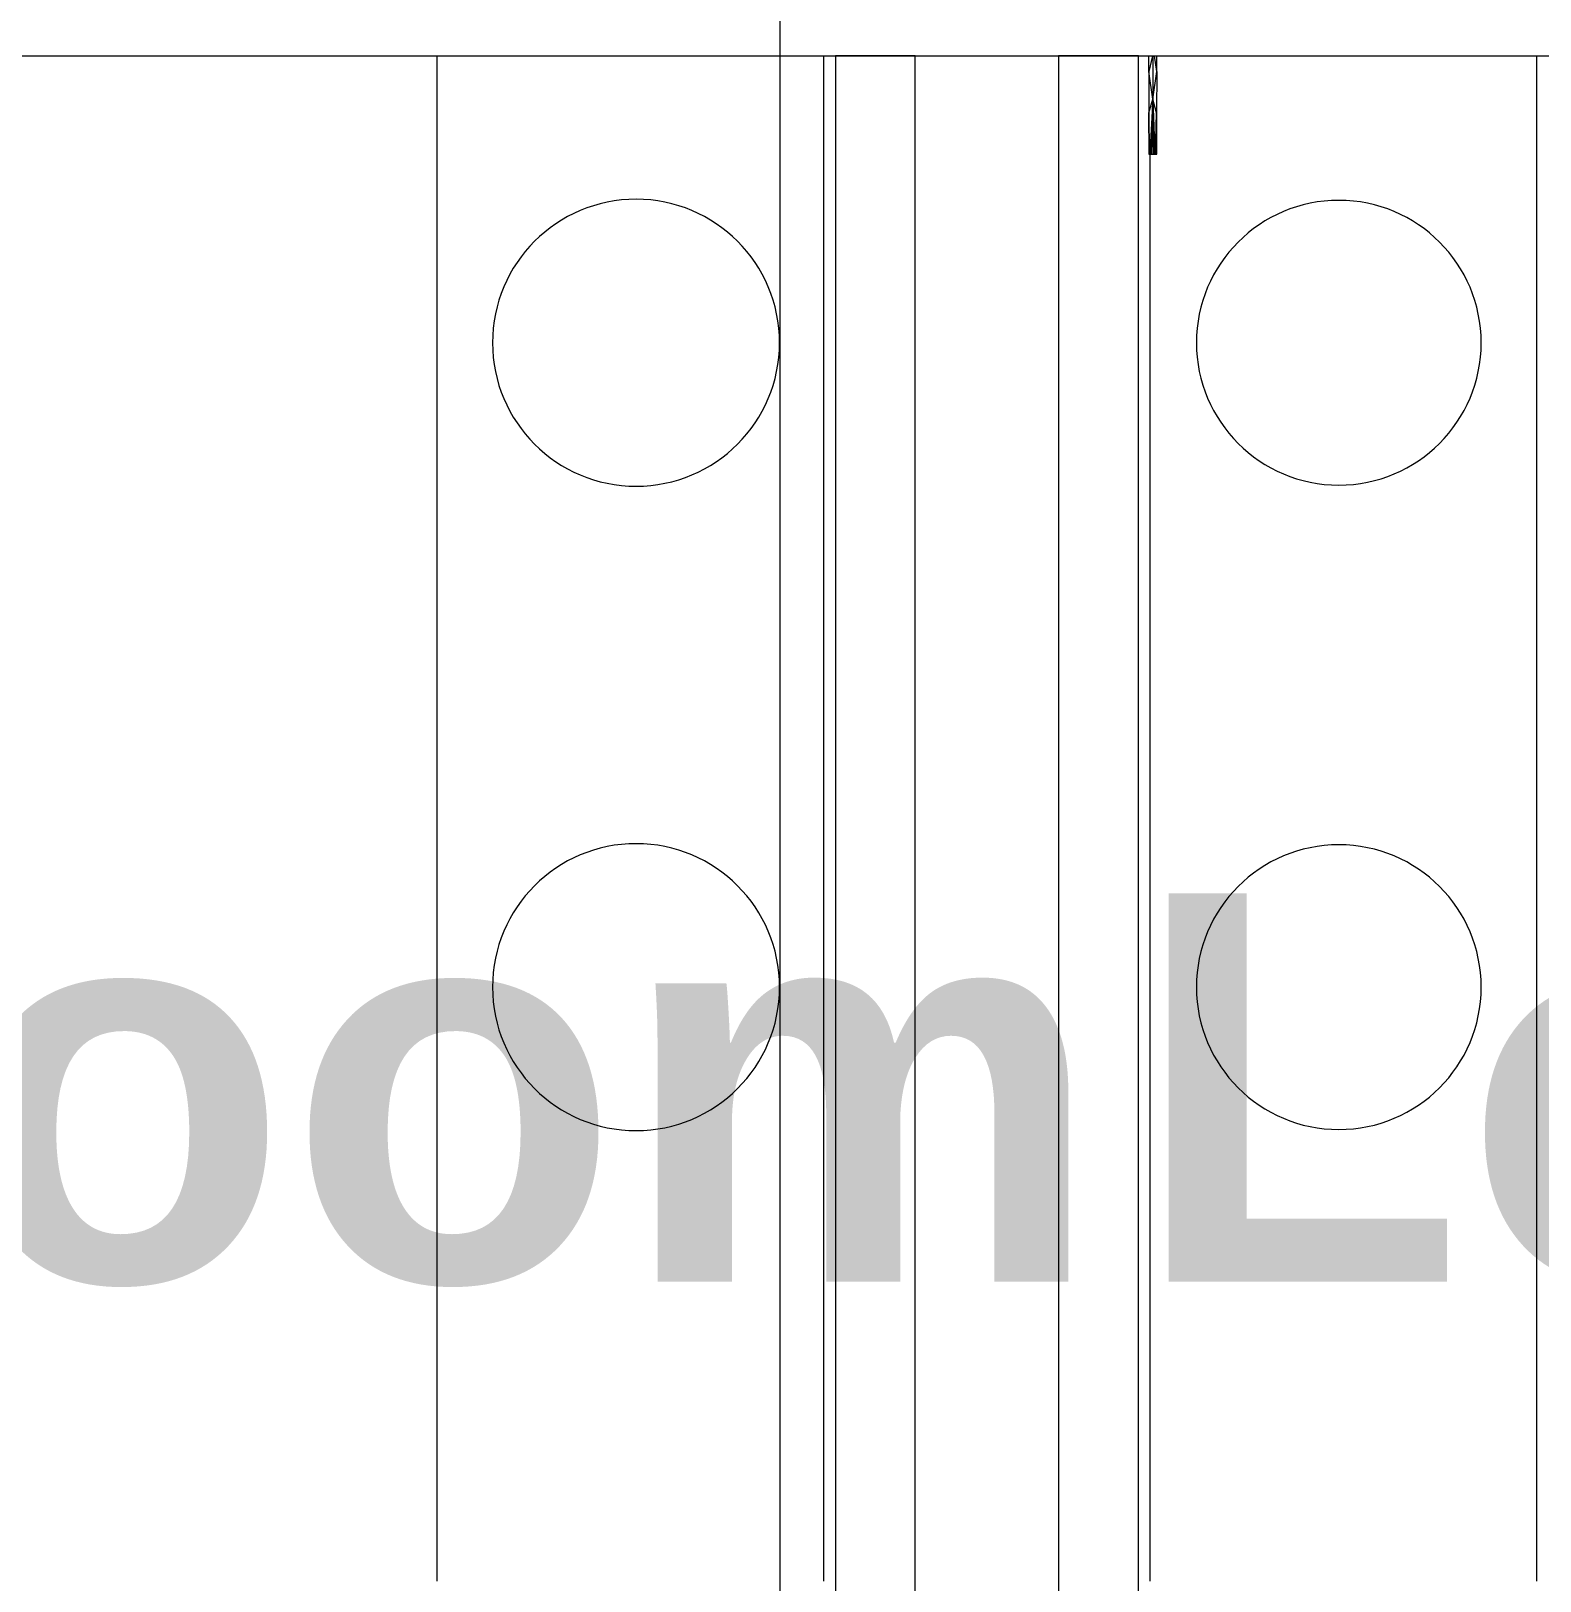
# Model space of a CAD drawing. Header units: inches. Extents: x 21753 to 28474, y -23238 to -20311.
# Drawn here: x 25451.9 to 25546.6, y -22519.3 to -22422.1 of the extents above; entities that cross this region are included whole.
import ezdxf

# ---------------------------------------------------------------- set-up
doc = ezdxf.new("R2010")
doc.units = ezdxf.units.IN
doc.header["$MEASUREMENT"] = 0
for name, color, linetype, lineweight in [('A-ANNO-DIMS', 211, 'Continuous', 9), ('A-ANNO-DIMS-192', 211, 'Continuous', 9), ('A-GENM', 13, 'Continuous', 9), ('A-WALL', 113, 'Continuous', 9), ('G-ANNO-SYMB', 111, 'Continuous', 9), ('I-FURN', 30, 'Continuous', 9), ('M-AREA-IDEN', 171, 'Continuous', 9)]:
    doc.layers.add(name, color=color, linetype=linetype, lineweight=lineweight)
doc.styles.add('Arial_1', font='arial.ttf', dxfattribs={"height": 17.703593})
doc.styles.add('Arial_B_1', font='arialbd.ttf', dxfattribs={"height": 24.354149})
doc.dimstyles.new('Linear_-_3_32__Arial_3', dxfattribs={"dimscale": 12, "dimtxt": 18, "dimasz": 2, "dimexe": 1.5, "dimexo": 1, "dimgap": 1, "dimtad": 1, "dimrnd": 0.25, "dimzin": 1, "dimdsep": 46, "dimlunit": 4, "dimtxsty": 'Arial_1', "dimblk1": 'OBLIQUE', "dimblk2": 'OBLIQUE', "dimsah": 1, "dimcen": 0.09, "dimdle": 1.5, "dimazin": 0, "dimtfac": 1, "dimtdec": 4, "dimtix": 1, "dimtmove": 0, "dimatfit": 3, "dimfxl": 1, "dimtvp": 1, "dimtfill": 1, "dimfrac": 2, "dimtolj": 1, "dimtzin": 0, "dimarcsym": 2})

# ---------------------------------------------------------------- blocks, each defined once
blk = doc.blocks.new('Vanity Counter _Floor Plan0')
at = {"layer": 'I-FURN', "color": 7}
for p, q in [((25546.39, -22519.303), (25546.39, -22423.631)), ((25522.14, -22519.303), (25522.14, -22429.811))]:
    blk.add_line(p, q, dxfattribs=at)
for centre, start, end in [((25533.961, -22441.631), 90, 270), ((25533.961, -22441.631), 270, 90), ((25533.961, -22482.053), 90, 270), ((25533.961, -22482.053), 270, 90)]:
    blk.add_arc(centre, 8.93, start, end, dxfattribs=at)
blk = doc.blocks.new('Vanity Counter _Floor Plan1')
at = {"layer": 'I-FURN', "color": 7}
for p, q in [((25477.39, -22423.631), (25477.39, -22519.303)), ((25501.64, -22423.631), (25501.64, -22519.303))]:
    blk.add_line(p, q, dxfattribs=at)
for centre, start, end in [((25489.89, -22441.631), 90, 270), ((25489.89, -22441.631), 270, 90), ((25489.89, -22482.053), 90, 270), ((25489.89, -22482.053), 270, 90)]:
    blk.add_arc(centre, 9, start, end, dxfattribs=at)
blk = doc.blocks.new('Drinking_Founta_Floor Plan0')
at = {"layer": 'A-GENM'}
for p, q in [((26.742, 6.68), (26.5, 5.696)), ((26.5, 5.696), (26.5, 6.68)), ((26.75, 6.68), (26.75, 3.964)), ((27, 5.696), (26.858, 6.68)), ((27, 5.696), (27, 6.68)), ((26.5, 5.696), (26.502, 3.098)), ((26.75, 3.964), (26.5, 5.696)), ((26.75, 3.964), (27, 5.696)), ((27, 5.696), (26.998, 3.098)), ((26.502, 3.098), (26.75, 3.964)), ((26.75, 3.964), (26.573, 0.5)), ((26.75, 3.964), (26.625, 0.5)), ((26.685, 0.5), (26.75, 3.964)), ((26.998, 3.098), (26.75, 3.964)), ((26.75, 3.964), (26.875, 0.5)), ((26.815, 0.5), (26.75, 3.964)), ((26.75, 3.964), (26.75, 0.5)), ((26.502, 3.098), (26.5, 0.5)), ((26.533, 0.5), (26.502, 3.098)), ((26.502, 3.098), (26.509, 0.5)), ((26.573, 0.5), (26.502, 3.098)), ((26.998, 3.098), (26.875, 0.5)), ((26.927, 0.5), (26.998, 3.098)), ((26.967, 0.5), (26.998, 3.098)), ((26.998, 3.098), (26.991, 0.5)), ((27, 0.5), (26.998, 3.098)), ((26.509, 0.5), (26.5, 0.5)), ((26.509, 0.5), (26.533, 0.5)), ((26.573, 0.5), (26.533, 0.5)), ((26.625, 0.5), (26.573, 0.5)), ((26.625, 0.5), (26.685, 0.5)), ((26.685, 0.5), (26.75, 0.5)), ((26.75, 0.5), (26.815, 0.5)), ((26.815, 0.5), (26.875, 0.5)), ((26.875, 0.5), (26.927, 0.5)), ((26.927, 0.5), (26.967, 0.5)), ((26.967, 0.5), (26.991, 0.5)), ((26.991, 0.5), (27, 0.5))]:
    blk.add_line(p, q, dxfattribs=at)
blk = doc.blocks.new('Locker Rooms_Ryan_ifc-1-First Floor Plan')
at = {"layer": 'A-WALL', "color": 7}
for p, q in [((25445.927, -22423.631), (25582.854, -22423.631)), ((25502.39, -22423.631), (25502.39, -22796.803)), ((25507.39, -22423.631), (25502.39, -22423.631)), ((25507.39, -22796.803), (25507.39, -22423.631)), ((25516.39, -22423.631), (25516.39, -22796.803)), ((25521.39, -22423.631), (25516.39, -22423.631)), ((25521.39, -22796.803), (25521.39, -22423.631))]:
    blk.add_line(p, q, dxfattribs=at)
at = {"lineweight": 9}
for name, p in [('Drinking_Founta_Floor Plan0', (25495.539, -22430.311)), ('Vanity Counter _Floor Plan1', (0, 0)), ('Vanity Counter _Floor Plan0', (0, 0))]:
    blk.add_blockref(name, p, dxfattribs=at)
blk = doc.blocks.new('DIMBLOCK18-First Floor Plan')
at = {"layer": 'A-ANNO-DIMS-192'}
for p, q in [((25849.64, -22592.412), (25849.64, -22281.777)), ((25511.89, -22298.625), (25511.89, -22317.777)), ((25511.89, -22299.777), (25511.89, -22298.625)), ((25511.89, -22299.777), (25849.64, -22299.777)), ((25849.64, -22299.777), (25849.64, -22592.412))]:
    blk.add_line(p, q, dxfattribs=at)
at = {"layer": 'A-ANNO-DIMS-192', "lineweight": 50}
for p, q in [((25511.89, -22299.777), (25523.89, -22287.777)), ((25849.64, -22299.777), (25861.64, -22287.777)), ((25511.89, -22299.777), (25499.89, -22311.777)), ((25849.64, -22299.777), (25837.64, -22311.777))]:
    blk.add_line(p, q, dxfattribs=at)
at = {"layer": 'A-ANNO-DIMS-192', "color": 0, "insert": (25622.058, -22264.812), "char_height": 17.70359, "width": 140.89846, "attachment_point": 1, "line_spacing_factor": 0.938532, "style": 'Arial_1', "bg_fill": 3, "box_fill_scale": 1.25, "bg_fill_color": 0, "bg_fill_transparency": 0}
blk.add_mtext('28\' - 1 3/4"', dxfattribs=at)
blk = doc.blocks.new('_Oblique')
at = {"color": 0, "linetype": 'ByBlock', "lineweight": -2}
blk.add_line((-0.5, -0.5), (0.5, 0.5), dxfattribs=at)

msp = doc.modelspace()

# ---------------------------------------------------------------- linework, layer by layer
at = {"layer": 'G-ANNO-SYMB'}
msp.add_line((25498.9, -21003.077), (25498.9, -22908.84), dxfattribs=at)

# ---------------------------------------------------------------- dimensions: what is measured, and where the dimension line sits
at = {"layer": 'A-ANNO-DIMS'}
dim = msp.add_linear_dim(base=(25849.64, -22299.777), p1=(25511.89, -22310.625), p2=(25849.64, -22604.412), dimstyle='Linear_-_3_32__Arial_3', override={"dimpost": '<>', "dimfxl": 447.644825}, dxfattribs=at)
dim.commit()
dim.dimension.update_dxf_attribs({"geometry": 'DIMBLOCK18-First Floor Plan', "text_midpoint": (25680.765, -22278.617)})

# ---------------------------------------------------------------- next in the draw order: block references
at = {"lineweight": 5}
msp.add_blockref('Locker Rooms_Ryan_ifc-1-First Floor Plan', (0, 0), dxfattribs=at)

# ---------------------------------------------------------------- next in the draw order: texts
at = {"layer": 'M-AREA-IDEN', "char_height": 24.35415, "width": 252.288, "attachment_point": 2, "line_spacing_factor": 0.938532, "style": 'Arial_B_1'}
for s, insert in [('Locker Room\\PMen', (25410.419, -22476.167)), ('Locker Room\\PWomen', (25629.708, -22476.167))]:
    msp.add_mtext(s, dxfattribs=dict(at, insert=insert))

doc.saveas('drawing.dxf')
